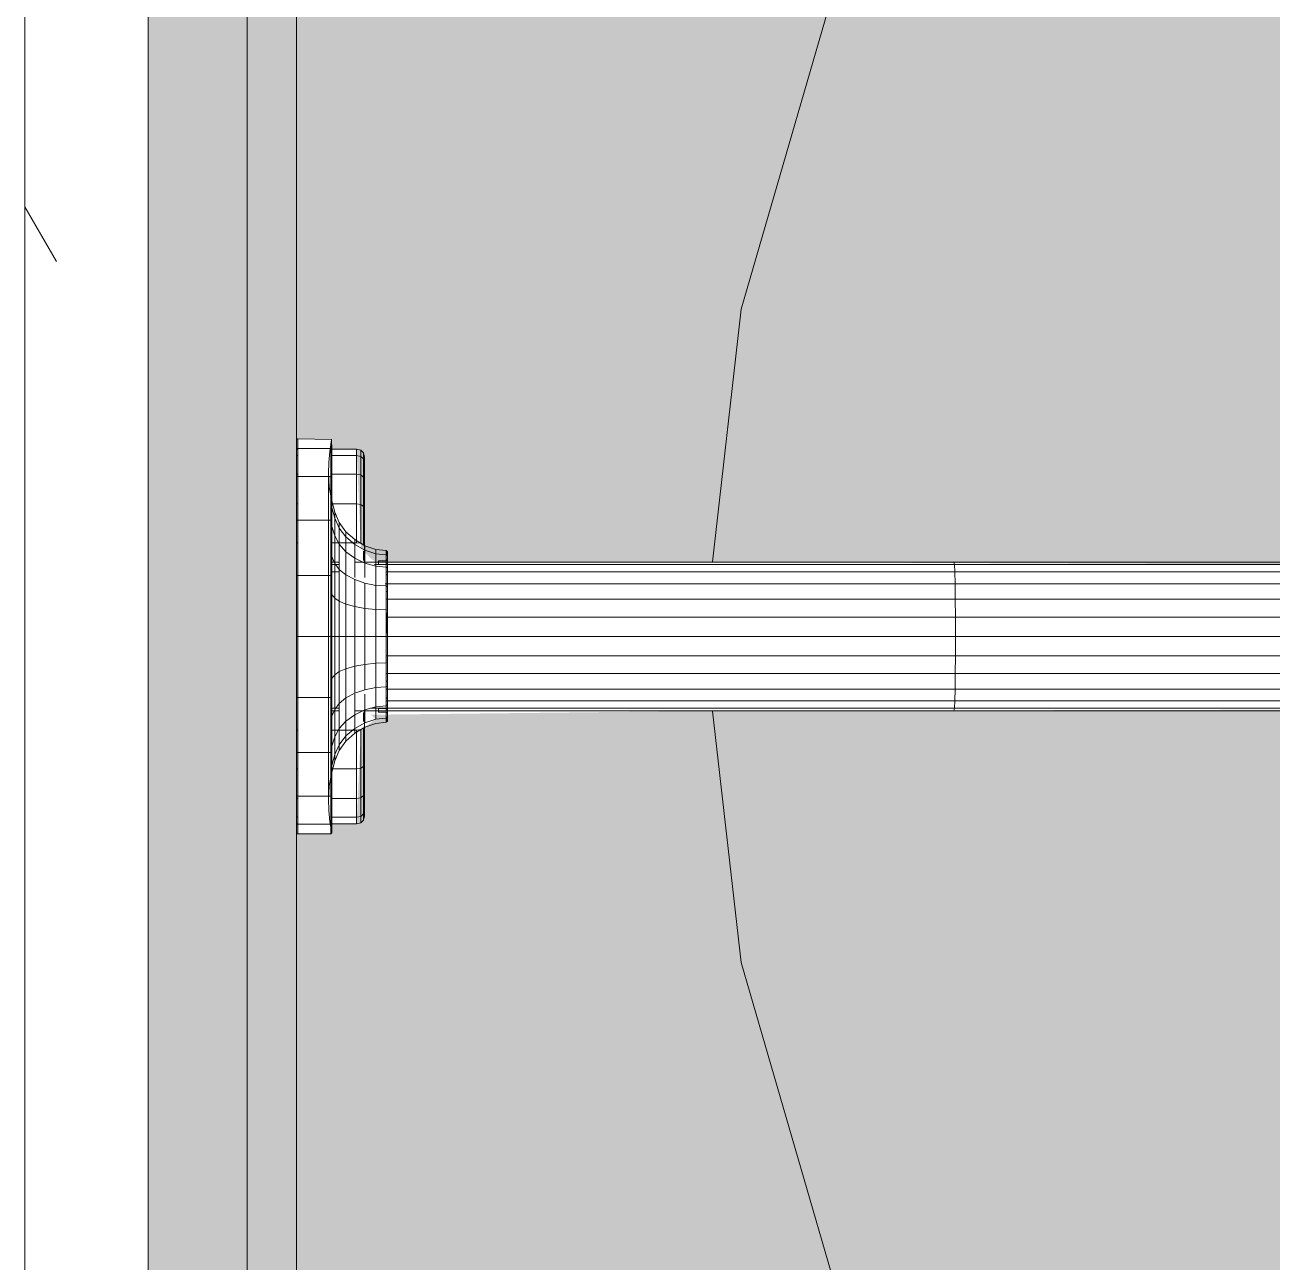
# Model space of a CAD drawing. Header units: inches. Extents: x -4124 to -1807, y 11006 to 12379.
# Drawn here: x -3004.32 to -2998.01, y 11921.4 to 11927.66 of the extents above; entities that cross this region are included whole.
import ezdxf

# ---------------------------------------------------------------- set-up
doc = ezdxf.new("R2010")
doc.units = ezdxf.units.IN
doc.header["$MEASUREMENT"] = 0
for name, color, linetype, lineweight in [('A-WALL', 113, 'Continuous', 18), ('A-WALL-PATT-5', 111, 'Continuous', 9), ('G-IMPT', 8, 'Continuous', 9), ('I-WALL-3', 2, 'Continuous', 9), ('P-SANR-FIXT', 6, 'Continuous', 9)]:
    doc.layers.add(name, color=color, linetype=linetype, lineweight=lineweight)

# ---------------------------------------------------------------- blocks, each defined once
blk = doc.blocks.new('Plbg-Sink Wall Mounted-UH - T11839_dwg-791503-ENLARGED FLOOR PLAN - BASEMENT - EAST')
at = {"layer": 'G-IMPT'}
for p, q in [((-4.5393, 0.9485), (-4.5489, 0.9485)), ((-4.5406, 1.0006), (-4.5477, 1.0006)), ((-4.5477, 0.9925), (-4.5477, 1.0006)), ((-4.5477, 0.9439), (-4.5477, 0.9516)), ((-4.5477, 0.9516), (-4.5406, 0.9516)), ((-4.5477, 0.9439), (-4.5477, 0.9516)), ((-4.5477, 0.9516), (-4.5406, 0.9516)), ((-4.5406, 1.0006), (-4.3707, 0.9981)), ((-4.5406, 0.9516), (-4.5406, 1.0006)), ((-4.5406, 0.9516), (-4.374, 0.9516)), ((-4.5406, 0.9516), (-4.5406, 0.8095)), ((-4.3707, 0.9981), (-4.379, 0.9372)), ((-4.374, 0.9516), (-4.3707, 0.9981)), ((-4.374, 0.9516), (-4.369, 0.9454)), ((-4.374, 0.9516), (-4.374, 0.8095)), ((-4.374, 0.9516), (-4.374, 0.8095)), ((-4.374, 0.9516), (-4.369, 0.9454)), ((-4.369, 0.8042), (-4.374, 0.9516)), ((-4.374, 0.9516), (-4.369, 0.9454)), ((-4.2438, 0.9485), (-4.374, 0.9485)), ((-4.3707, 0.9981), (-4.369, 0.9454)), ((-4.3707, 0.9981), (-4.369, 0.9454)), ((-4.2438, 0.9485), (-4.2216, 0.944)), ((-4.2438, 0.9485), (-4.2438, 0.9162)), ((-4.5393, 0.9162), (-4.5489, 0.9162)), ((-4.5393, 0.9162), (-4.5489, 0.9162)), ((-4.5477, 0.8945), (-4.5477, 0.8896)), ((-4.5477, 0.8896), (-4.5477, 0.8945)), ((-4.379, 0.9372), (-4.3847, 0.8809)), ((-4.2438, 0.9162), (-4.374, 0.9162)), ((-4.369, 0.9454), (-4.369, 0.8042)), ((-4.369, 0.8042), (-4.369, 0.9454)), ((-4.2438, 0.9162), (-4.2216, 0.9119)), ((-4.2438, 0.9162), (-4.2438, 0.8215)), ((-4.2438, 0.9162), (-4.2216, 0.9119)), ((-4.2216, 0.944), (-4.2082, 0.9306)), ((-4.2216, 0.9119), (-4.2216, 0.944)), ((-4.2216, 0.944), (-4.2216, 0.9119)), ((-4.2216, 0.9119), (-4.2216, 0.8176)), ((-4.2216, 0.9119), (-4.2082, 0.8989)), ((-4.2216, 0.8176), (-4.2216, 0.9119)), ((-4.2216, 0.9119), (-4.2082, 0.8989)), ((-4.2082, 0.9306), (-4.2038, 0.9082)), ((-4.2082, 0.9306), (-4.2082, 0.8989)), ((-4.2082, 0.9306), (-4.2082, 0.8989)), ((-4.2082, 0.8989), (-4.2038, 0.8772)), ((-4.2082, 0.8989), (-4.2082, 0.8059)), ((-4.2082, 0.8059), (-4.2082, 0.8989)), ((-4.2082, 0.8989), (-4.2038, 0.8772)), ((-4.2038, 0.8772), (-4.2038, 0.9082)), ((-4.2038, 0.9082), (-4.2038, 0.8772)), ((-4.2038, 0.9082), (-4.2038, 0.888)), ((-4.2038, 0.8578), (-4.2038, 0.888)), ((-4.2038, 0.888), (-4.2038, 0.8578)), ((-4.5393, 0.8215), (-4.5489, 0.8215)), ((-4.5393, 0.8215), (-4.5489, 0.8215)), ((-4.3847, 0.8809), (-4.3862, 0.8244)), ((-4.3862, 0.784), (-4.3862, 0.8244)), ((-4.3862, 0.8244), (-4.3822, 0.7583)), ((-4.3862, 0.8244), (-4.3862, 0.784)), ((-4.2438, 0.8215), (-4.374, 0.8215)), ((-4.2438, 0.8215), (-4.2216, 0.8176)), ((-4.2438, 0.8215), (-4.2438, 0.6707)), ((-4.2438, 0.8215), (-4.2216, 0.8176)), ((-4.2038, 0.8772), (-4.2038, 0.7865)), ((-4.2038, 0.7865), (-4.2038, 0.8772)), ((-4.2038, 0.8772), (-4.2038, 0.8578)), ((-4.2038, 0.8772), (-4.2038, 0.8578)), ((-4.2038, 0.3769), (-4.2038, 0.8578)), ((-4.2038, 0.8578), (-4.2038, 0.769)), ((-4.2038, 0.8578), (-4.2038, 0.3769)), ((-4.2038, 0.8578), (-4.2038, 0.769)), ((-4.5477, 0.8029), (-4.5477, 0.8095)), ((-4.5477, 0.8095), (-4.5406, 0.8095)), ((-4.5477, 0.8029), (-4.5477, 0.8095)), ((-4.5477, 0.8095), (-4.5406, 0.8095)), ((-4.5406, 0.8095), (-4.374, 0.8095)), ((-4.5406, 0.8095), (-4.5406, 0.5881)), ((-4.3862, 0.784), (-4.3862, 0.6669)), ((-4.3862, 0.6669), (-4.3862, 0.784)), ((-4.3822, 0.7583), (-4.3704, 0.6937)), ((-4.374, 0.8095), (-4.374, 0.5881)), ((-4.374, 0.8095), (-4.369, 0.8042)), ((-4.374, 0.8095), (-4.369, 0.8042)), ((-4.369, 0.5843), (-4.369, 0.8042)), ((-4.369, 0.8042), (-4.369, 0.5843)), ((-4.2216, 0.8176), (-4.2216, 0.6675)), ((-4.2216, 0.8176), (-4.2082, 0.8059)), ((-4.2216, 0.6675), (-4.2216, 0.8176)), ((-4.2216, 0.8176), (-4.2082, 0.8059)), ((-4.2082, 0.8059), (-4.2038, 0.7865)), ((-4.2082, 0.8059), (-4.2082, 0.658)), ((-4.2082, 0.658), (-4.2082, 0.8059)), ((-4.2082, 0.8059), (-4.2038, 0.7865)), ((-4.2038, 0.7865), (-4.2038, 0.6422)), ((-4.2038, 0.6422), (-4.2038, 0.7865)), ((-4.2038, 0.7865), (-4.2038, 0.769)), ((-4.2038, 0.7865), (-4.2038, 0.769)), ((-4.2038, 0.6279), (-4.2038, 0.769)), ((-4.2038, 0.769), (-4.2038, 0.3769)), ((-4.2038, 0.6279), (-4.2038, 0.769)), ((-4.2038, 0.3769), (-4.2038, 0.769)), ((-4.5393, 0.6707), (-4.5489, 0.6707)), ((-4.5393, 0.6707), (-4.5489, 0.6707)), ((-4.3862, 0.6669), (-4.3862, 0.4846)), ((-4.3862, 0.4846), (-4.3862, 0.6669)), ((-4.2438, 0.6707), (-4.374, 0.6707)), ((-4.3704, 0.6937), (-4.3533, 0.6293)), ((-4.3704, 0.6597), (-4.3704, 0.6937)), ((-4.3704, 0.6937), (-4.3704, 0.6597)), ((-4.3704, 0.6597), (-4.3533, 0.5985)), ((-4.3704, 0.6597), (-4.3704, 0.5612)), ((-4.3704, 0.5612), (-4.3704, 0.6597)), ((-4.3704, 0.6597), (-4.3533, 0.5985)), ((-4.2438, 0.6707), (-4.2216, 0.6675)), ((-4.2438, 0.6707), (-4.2438, 0.4743)), ((-4.2216, 0.6675), (-4.2216, 0.472)), ((-4.2216, 0.6675), (-4.2082, 0.658)), ((-4.2216, 0.6675), (-4.2082, 0.658)), ((-4.2082, 0.658), (-4.2038, 0.6422)), ((-4.2082, 0.658), (-4.2082, 0.4653)), ((-4.2082, 0.4653), (-4.2082, 0.658)), ((-4.2082, 0.658), (-4.2038, 0.6422)), ((-4.2038, 0.6422), (-4.2038, 0.4541)), ((-4.2038, 0.4541), (-4.2038, 0.6422)), ((-4.2038, 0.6422), (-4.2038, 0.6279)), ((-4.2038, 0.6422), (-4.2038, 0.6279)), ((-4.5477, 0.5834), (-4.5477, 0.5881)), ((-4.5477, 0.5881), (-4.5406, 0.5881)), ((-4.5477, 0.5834), (-4.5477, 0.5881)), ((-4.5477, 0.5881), (-4.5406, 0.5881)), ((-4.5406, 0.5881), (-4.374, 0.5881)), ((-4.5406, 0.5881), (-4.5406, 0.3092)), ((-4.374, 0.5881), (-4.369, 0.5843)), ((-4.374, 0.5881), (-4.369, 0.5843)), ((-4.374, 0.5881), (-4.374, 0.3092)), ((-4.369, 0.5843), (-4.369, 0.3072)), ((-4.369, 0.3769), (-4.369, 0.5843)), ((-4.3533, 0.6293), (-4.3323, 0.5773)), ((-4.3533, 0.5985), (-4.3533, 0.6293)), ((-4.3533, 0.6293), (-4.3533, 0.5985)), ((-4.3533, 0.5985), (-4.3323, 0.5491)), ((-4.3533, 0.5985), (-4.3533, 0.5091)), ((-4.3533, 0.5091), (-4.3533, 0.5985)), ((-4.3533, 0.5985), (-4.3323, 0.5491)), ((-4.3323, 0.5773), (-4.2975, 0.5302)), ((-4.3323, 0.5491), (-4.3323, 0.5773)), ((-4.3323, 0.5773), (-4.3323, 0.5491)), ((-4.2038, 0.444), (-4.2038, 0.6279)), ((-4.2038, 0.3769), (-4.2038, 0.6279)), ((-4.2038, 0.444), (-4.2038, 0.6279)), ((-4.2038, 0.3769), (-4.2038, 0.6279)), ((-4.3704, 0.5612), (-4.3533, 0.5091)), ((-4.3704, 0.5612), (-4.3704, 0.4077)), ((-4.3704, 0.4077), (-4.3704, 0.5612)), ((-4.3704, 0.5612), (-4.3533, 0.5091)), ((-4.3533, 0.5091), (-4.3323, 0.4671)), ((-4.3533, 0.5091), (-4.3533, 0.3699)), ((-4.3533, 0.3769), (-4.3533, 0.5091)), ((-4.3533, 0.5091), (-4.3323, 0.4671)), ((-4.3323, 0.5491), (-4.2975, 0.5043)), ((-4.3323, 0.5491), (-4.3323, 0.4671)), ((-4.3323, 0.4671), (-4.3323, 0.5491)), ((-4.3323, 0.5491), (-4.2975, 0.5043)), ((-4.2975, 0.5302), (-4.2527, 0.4902)), ((-4.2975, 0.5043), (-4.2975, 0.5302)), ((-4.2975, 0.5302), (-4.2975, 0.5043)), ((-4.5393, 0.4743), (-4.5489, 0.4743)), ((-4.5393, 0.4743), (-4.5489, 0.4743)), ((-4.3862, 0.4846), (-4.3862, 0.2547)), ((-4.3862, 0.3092), (-4.3862, 0.4846)), ((-4.2438, 0.4743), (-4.374, 0.4743)), ((-4.3323, 0.4671), (-4.2975, 0.429)), ((-4.3323, 0.4671), (-4.3323, 0.3394)), ((-4.2975, 0.5043), (-4.2527, 0.4662)), ((-4.2975, 0.5043), (-4.2975, 0.429)), ((-4.2975, 0.429), (-4.2975, 0.5043)), ((-4.2975, 0.5043), (-4.2527, 0.4662)), ((-4.2527, 0.4902), (-4.2012, 0.4594)), ((-4.2527, 0.4662), (-4.2527, 0.4902)), ((-4.2527, 0.4902), (-4.2527, 0.4662)), ((-4.2527, 0.4662), (-4.2012, 0.4369)), ((-4.2527, 0.4662), (-4.2527, 0.3966)), ((-4.2527, 0.4662), (-4.2012, 0.4369)), ((-4.2438, 0.4743), (-4.2216, 0.472)), ((-4.2216, 0.472), (-4.2082, 0.4653)), ((-4.2216, 0.472), (-4.2082, 0.4653)), ((-4.2082, 0.4653), (-4.2038, 0.4541)), ((-4.2082, 0.4653), (-4.2038, 0.4541)), ((-4.2038, 0.4541), (-4.2038, 0.3769)), ((-4.2038, 0.3769), (-4.2038, 0.4541)), ((-4.2038, 0.3769), (-4.2038, 0.444)), ((-4.2038, 0.3769), (-4.2038, 0.444)), ((-4.2038, 0.3769), (-4.2038, 0.444)), ((-4.2038, 0.3769), (-4.2038, 0.444)), ((-4.2012, 0.4594), (-4.1469, 0.4402)), ((-4.2012, 0.4369), (-4.2012, 0.4594)), ((-4.2012, 0.4594), (-4.2012, 0.4369)), ((-4.3704, 0.4077), (-4.3533, 0.3699)), ((-4.3704, 0.4077), (-4.3704, 0.2144)), ((-4.3704, 0.3769), (-4.3704, 0.4077)), ((-4.3704, 0.4077), (-4.3565, 0.3769)), ((-4.2975, 0.429), (-4.2527, 0.3966)), ((-4.2975, 0.429), (-4.2975, 0.3117)), ((-4.2527, 0.3966), (-4.2012, 0.3717)), ((-4.2527, 0.3966), (-4.2527, 0.2983)), ((-4.2082, 0.4315), (-4.2082, 0.3845)), ((-4.2082, 0.3845), (-4.2082, 0.4315)), ((-4.2012, 0.4369), (-4.1469, 0.4186)), ((-4.2012, 0.4369), (-4.2012, 0.3717)), ((-4.2012, 0.4369), (-4.1469, 0.4186)), ((-4.1469, 0.4402), (-4.0933, 0.4346)), ((-4.1469, 0.4186), (-4.1469, 0.4402)), ((-4.1469, 0.4402), (-4.1469, 0.4186)), ((-4.1469, 0.4186), (-4.0933, 0.4133)), ((-4.1469, 0.4186), (-4.1469, 0.3561)), ((-4.1469, 0.3769), (-4.1469, 0.4186)), ((-4.1469, 0.4186), (-4.0933, 0.4133)), ((-4.1328, 0.3643), (-4.1328, 0.3831)), ((-4.0942, 0.3831), (-4.1328, 0.3831)), ((-4.0876, 0.3892), (-4.0942, 0.3831)), ((-4.0942, 0.3643), (-4.0942, 0.3831)), ((-4.0933, 0.4346), (-4.0876, 0.4285)), ((-4.0933, 0.4133), (-4.0933, 0.4346)), ((-4.0933, 0.4346), (-4.0933, 0.4133)), ((-4.0933, 0.4346), (-4.0876, 0.4075)), ((-4.0933, 0.4133), (-4.0933, 0.3516)), ((-4.0933, 0.4133), (-4.0876, 0.4075)), ((-4.0933, 0.4133), (-4.0876, 0.4075)), ((-4.0933, 0.3769), (-4.0933, 0.4133)), ((-4.0876, 0.4075), (-4.0876, 0.4285)), ((-4.0876, 0.4285), (-4.0876, 0.4075)), ((-4.0876, 0.3892), (-4.0876, 0.4285)), ((-4.0876, 0.3769), (-4.0876, 0.4075)), ((-4.0876, 0.4075), (-4.0876, 0.3466)), ((-4.0876, 0.4075), (-4.0876, 0.3701)), ((-4.0876, 0.4075), (-4.0876, 0.3769)), ((-4.0876, 0.3701), (-4.0876, 0.3892)), ((-4.0876, 0.3892), (-4.0876, 0.3701)), ((-4.548, 0.3639), (-4.548, 0.3769)), ((-4.548, 0.2983), (-4.548, 0.3264)), ((-4.3323, 0.3769), (-4.374, 0.3769)), ((-4.3323, 0.3639), (-4.374, 0.3639)), ((-4.3298, 0.3264), (-4.374, 0.3264)), ((-4.3533, 0.3699), (-4.3323, 0.3394)), ((-4.3533, 0.3699), (-4.3533, 0.1945)), ((-4.3323, 0.3394), (-4.2975, 0.3117)), ((-4.3323, 0.3394), (-4.3323, 0.1784)), ((-1.2172, 0.3769), (-4.2507, 0.3769)), ((-4.2012, 0.3717), (-4.1469, 0.3561)), ((-4.2012, 0.3717), (-4.2012, 0.2983)), ((-1.2153, 0.3639), (-4.1522, 0.3639)), ((-4.1469, 0.3561), (-4.0933, 0.3516)), ((-4.1469, 0.3561), (-4.1469, 0.2587)), ((-4.0942, 0.3643), (-4.1328, 0.3643)), ((-4.0876, 0.3701), (-4.0942, 0.3643)), ((-4.0933, 0.3516), (-4.0876, 0.3466)), ((-4.0933, 0.3516), (-4.0933, 0.2555)), ((-1.2135, 0.3264), (-4.0933, 0.3264)), ((-4.0876, 0.3701), (-4.0876, 0.3149)), ((-4.0876, 0.3466), (-4.0876, 0.2518)), ((-4.0876, 0.3466), (-4.0876, 0.3149)), ((1.2954, 0.3769), (-1.2172, 0.3769)), ((-1.2153, 0.3639), (-1.2172, 0.3769)), ((-1.2135, 0.3264), (-1.2153, 0.3639)), ((-1.2153, 0.3639), (1.2987, 0.3639)), ((-1.212, 0.2664), (-1.2135, 0.3264)), ((1.3017, 0.3264), (-1.2135, 0.3264)), ((-4.5477, 0.3092), (-4.5477, 0.2983)), ((-4.5477, 0.3067), (-4.5477, 0.3092)), ((-4.5477, 0.3092), (-4.5406, 0.3092)), ((-4.5477, 0.2906), (-4.5477, 0.3067)), ((-4.5477, 0.3067), (-4.5477, 0.2983)), ((-4.5477, 0.2983), (-4.5477, 0.2906)), ((-4.5406, 0.3092), (-4.374, 0.3092)), ((-4.5406, 0.3092), (-4.5406, 0)), ((-4.3862, 0.2547), (-4.3862, 0)), ((-4.369, 0.3072), (-4.3741, 0.2983)), ((-4.374, 0.3092), (-4.369, 0.3072)), ((-4.374, 0.3092), (-4.374, 0)), ((-4.369, 0.3072), (-4.369, 0)), ((-4.2975, 0.3117), (-4.2527, 0.2881)), ((-4.2975, 0.3117), (-4.2975, 0.1638)), ((-4.2527, 0.2881), (-4.2012, 0.27)), ((-4.2527, 0.2881), (-4.2527, 0.1515)), ((-4.2012, 0.27), (-4.1469, 0.2587)), ((-4.2012, 0.27), (-4.2012, 0.142)), ((-4.1469, 0.2587), (-4.0933, 0.2555)), ((-4.1469, 0.2587), (-4.1469, 0.136)), ((-1.212, 0.2664), (-4.0992, 0.2664)), ((-4.0876, 0.3149), (-4.0942, 0.3099)), ((-4.0933, 0.2555), (-4.0876, 0.2518)), ((-4.0933, 0.2555), (-4.0933, 0.1343)), ((-4.0876, 0.3149), (-4.0876, 0.2288)), ((-1.2109, 0.1885), (-1.212, 0.2664)), ((-1.212, 0.2664), (1.3044, 0.2664)), ((-4.3704, 0.2144), (-4.3533, 0.1945)), ((-4.3704, 0.2144), (-4.3704, 0)), ((-4.3533, 0.1945), (-4.3323, 0.1784)), ((-4.3533, 0.1945), (-4.3533, 0)), ((-4.0876, 0.2288), (-4.0942, 0.2252)), ((-4.0876, 0.2518), (-4.0876, 0.1324)), ((-4.0876, 0.2518), (-4.0876, 0.2288)), ((-4.0876, 0.2288), (-4.0876, 0.1203)), ((-4.3323, 0.1784), (-4.2975, 0.1638)), ((-4.3323, 0.1784), (-4.3323, 0)), ((-4.2975, 0.1638), (-4.2527, 0.1515)), ((-4.2975, 0.1638), (-4.2975, 0)), ((-4.2527, 0.1515), (-4.2012, 0.142)), ((-4.2527, 0.1515), (-4.2527, 0)), ((-4.2012, 0.142), (-4.1469, 0.136)), ((-4.2012, 0.142), (-4.2012, 0)), ((-4.1469, 0.136), (-4.0933, 0.1343)), ((-4.1469, 0.136), (-4.1469, 0)), ((-1.2109, 0.1885), (-4.0933, 0.1885)), ((-4.0933, 0.1343), (-4.0876, 0.1324)), ((-4.0933, 0.1343), (-4.0933, 0)), ((-4.0876, 0.1324), (-4.0933, 0)), ((-4.0876, 0.1324), (-4.0876, 0)), ((-4.0876, 0.1324), (-4.0876, 0.1203)), ((-1.2101, 0.0975), (-1.2109, 0.1885)), ((1.3064, 0.1885), (-1.2109, 0.1885)), ((-4.0876, 0.1203), (-4.0942, 0.1184)), ((-1.2101, 0.0975), (-4.0933, 0.0975)), ((-4.0876, 0.1203), (-4.0876, 0)), ((-1.2099, 0), (-1.2101, 0.0975)), ((-1.2101, 0.0975), (1.3077, 0.0975)), ((-4.548, 0), (-4.548, 0.0026)), ((-4.5477, 0.0026), (-4.5477, 0)), ((-4.5477, 0.0026), (-4.5477, 0)), ((-4.5477, 0.0026), (-4.5477, 0)), ((-4.5406, 0), (-4.374, 0)), ((-4.3862, 0), (-4.3862, -0.2547)), ((-4.374, 0), (-4.369, 0)), ((-4.374, 0), (-4.374, -0.3092)), ((-4.3704, 0), (-4.3533, 0)), ((-4.3704, 0), (-4.3704, -0.2144)), ((-4.369, 0), (-4.369, -0.3072)), ((-4.3533, 0), (-4.3323, 0)), ((-4.3533, 0), (-4.3533, -0.1945)), ((-4.3323, 0), (-4.2975, 0)), ((-4.3323, 0), (-4.3323, -0.1784)), ((-4.2975, 0), (-4.2527, 0)), ((-4.2975, 0), (-4.2975, -0.1638)), ((-4.2527, 0), (-4.2012, 0)), ((-4.2527, 0), (-4.2527, -0.1515)), ((-4.2012, 0), (-4.1469, 0)), ((-4.2012, 0), (-4.2012, -0.142)), ((-4.1469, 0), (-4.0933, 0)), ((-4.1469, 0), (-4.1469, -0.136)), ((-4.0876, 0), (-4.0942, 0)), ((-4.0933, 0), (-4.0933, -0.1343)), ((-4.0933, 0), (-4.0876, 0)), ((-1.2099, 0), (-4.0933, 0)), ((-4.0876, 0), (-4.0876, -0.1324)), ((-4.0876, 0), (-4.0876, -0.1203)), ((-1.2101, -0.0975), (-1.2099, 0)), ((1.3081, 0), (-1.2099, 0)), ((-4.5477, 0), (-4.5406, 0)), ((-4.5406, 0), (-4.5406, -0.3092)), ((-4.0876, -0.1203), (-4.0942, -0.1184)), ((-1.2101, -0.0975), (-4.0933, -0.0975)), ((-4.0876, -0.1203), (-4.0876, -0.2288)), ((-4.0876, -0.1324), (-4.0876, -0.1203)), ((-1.2109, -0.1885), (-1.2101, -0.0975)), ((-1.2101, -0.0975), (1.3077, -0.0975)), ((-4.3533, -0.1945), (-4.3323, -0.1784)), ((-4.3323, -0.1784), (-4.2975, -0.1638)), ((-4.3323, -0.1784), (-4.3323, -0.3394)), ((-4.2975, -0.1638), (-4.2527, -0.1515)), ((-4.2975, -0.1638), (-4.2975, -0.3117)), ((-4.2527, -0.1515), (-4.2012, -0.142)), ((-4.2527, -0.1515), (-4.2527, -0.2881)), ((-4.2012, -0.142), (-4.1469, -0.136)), ((-4.2012, -0.142), (-4.2012, -0.27)), ((-4.1469, -0.136), (-4.0933, -0.1343)), ((-4.1469, -0.136), (-4.1469, -0.2587)), ((-4.0933, -0.1343), (-4.0876, -0.1324)), ((-4.0933, -0.1343), (-4.0933, -0.2555)), ((-1.2109, -0.1885), (-4.0933, -0.1885)), ((-4.0876, -0.1324), (-4.0876, -0.2518)), ((-1.212, -0.2664), (-1.2109, -0.1885)), ((1.3064, -0.1885), (-1.2109, -0.1885)), ((-4.3704, -0.2144), (-4.3533, -0.1945)), ((-4.3704, -0.2144), (-4.3704, -0.4077)), ((-4.3533, -0.1945), (-4.3533, -0.3699)), ((-4.0876, -0.2288), (-4.0942, -0.2252)), ((-4.0933, -0.2555), (-4.0876, -0.2518)), ((-4.0876, -0.2288), (-4.0876, -0.3149)), ((-4.0876, -0.2518), (-4.0876, -0.2288)), ((-4.0876, -0.2518), (-4.0876, -0.3466)), ((-4.548, -0.2931), (-4.548, -0.2664)), ((-4.5477, -0.2906), (-4.5477, -0.3067)), ((-4.5477, -0.2906), (-4.5477, -0.2931)), ((-4.5477, -0.2931), (-4.5477, -0.3092)), ((-4.5477, -0.2931), (-4.5477, -0.3067)), ((-4.5477, -0.3067), (-4.5477, -0.3092)), ((-4.5477, -0.3092), (-4.5406, -0.3092)), ((-4.5406, -0.3092), (-4.374, -0.3092)), ((-4.5406, -0.3092), (-4.5406, -0.5881)), ((-4.3862, -0.2547), (-4.3862, -0.4846)), ((-4.374, -0.3092), (-4.369, -0.3072)), ((-4.374, -0.3092), (-4.374, -0.5881)), ((-4.369, -0.3072), (-4.369, -0.5843)), ((-4.3323, -0.3394), (-4.2975, -0.3117)), ((-4.2975, -0.3117), (-4.2527, -0.2881)), ((-4.2975, -0.3117), (-4.2975, -0.429)), ((-4.2527, -0.2881), (-4.2012, -0.27)), ((-4.2527, -0.2931), (-4.2527, -0.3966)), ((-4.2012, -0.27), (-4.1469, -0.2587)), ((-4.2012, -0.2931), (-4.2012, -0.3717)), ((-4.1469, -0.2587), (-4.0933, -0.2555)), ((-4.1469, -0.2587), (-4.1469, -0.3561)), ((-4.0876, -0.3149), (-4.0942, -0.3099)), ((-4.0933, -0.2555), (-4.0933, -0.3516)), ((-1.212, -0.2664), (-4.0933, -0.2664)), ((-4.0876, -0.3149), (-4.0876, -0.3701)), ((-4.0876, -0.3466), (-4.0876, -0.3149)), ((-1.2135, -0.3264), (-1.212, -0.2664)), ((-1.212, -0.2664), (1.3044, -0.2664)), ((-4.548, -0.3769), (-4.548, -0.3639)), ((-4.3862, -0.4846), (-4.3862, -0.3423)), ((-4.3323, -0.3639), (-4.374, -0.3639)), ((-4.3323, -0.3769), (-4.374, -0.3769)), ((-4.369, -0.5843), (-4.3728, -0.3769)), ((-4.3704, -0.4077), (-4.3533, -0.3699)), ((-4.3704, -0.4077), (-4.3565, -0.3769)), ((-4.3704, -0.4077), (-4.3704, -0.3769)), ((-4.369, -0.5843), (-4.369, -0.3769)), ((-4.3533, -0.3699), (-4.3323, -0.3394)), ((-4.3533, -0.3699), (-4.3533, -0.5091)), ((-4.3533, -0.5091), (-4.3533, -0.3769)), ((-4.3323, -0.3394), (-4.3323, -0.4671)), ((-4.2527, -0.3966), (-4.2012, -0.3717)), ((-1.2172, -0.3769), (-4.2507, -0.3769)), ((-4.2038, -0.3769), (-4.2038, -0.4541)), ((-4.2038, -0.4541), (-4.2038, -0.3769)), ((-4.2038, -0.3769), (-4.2038, -0.8578)), ((-4.2038, -0.8578), (-4.2038, -0.3769)), ((-4.2038, -0.3769), (-4.2038, -0.444)), ((-4.2038, -0.3769), (-4.2038, -0.444)), ((-4.2038, -0.3769), (-4.2038, -0.6279)), ((-4.2038, -0.3769), (-4.2038, -0.769)), ((-4.2038, -0.3769), (-4.2038, -0.444)), ((-4.2038, -0.3769), (-4.2038, -0.444)), ((-4.2038, -0.3769), (-4.2038, -0.6279)), ((-4.2038, -0.3769), (-4.2038, -0.769)), ((-4.2012, -0.3717), (-4.1469, -0.3561)), ((-4.2012, -0.3717), (-4.2012, -0.4369)), ((-1.2153, -0.3639), (-4.174, -0.3639)), ((-4.1469, -0.3561), (-4.0933, -0.3516)), ((-4.1469, -0.3561), (-4.1469, -0.4186)), ((-4.1469, -0.4186), (-4.1469, -0.3769)), ((-4.1328, -0.3643), (-4.1328, -0.3831)), ((-4.0942, -0.3643), (-4.1328, -0.3643)), ((-4.0876, -0.3701), (-4.0942, -0.3643)), ((-4.0942, -0.3643), (-4.0942, -0.3831)), ((-1.2135, -0.3264), (-4.0933, -0.3264)), ((-4.0933, -0.3516), (-4.0876, -0.3466)), ((-4.0933, -0.3516), (-4.0933, -0.4133)), ((-4.0933, -0.4133), (-4.0933, -0.3769)), ((-4.0933, -0.4133), (-4.0933, -0.3769)), ((-4.0876, -0.3466), (-4.0876, -0.4075)), ((-4.0876, -0.3701), (-4.0876, -0.3892)), ((-4.0876, -0.3892), (-4.0876, -0.3701)), ((-4.0876, -0.4075), (-4.0876, -0.3701)), ((-4.0876, -0.4075), (-4.0876, -0.3769)), ((-4.0876, -0.4075), (-4.0876, -0.3769)), ((-1.2172, -0.3769), (-1.2153, -0.3639)), ((1.2954, -0.3769), (-1.2172, -0.3769)), ((-1.2153, -0.3639), (-1.2135, -0.3264)), ((-1.2153, -0.3639), (1.2987, -0.3639)), ((1.3017, -0.3264), (-1.2135, -0.3264)), ((-4.3704, -0.4077), (-4.3704, -0.5612)), ((-4.3704, -0.5612), (-4.3704, -0.4077)), ((-4.3323, -0.4671), (-4.2975, -0.429)), ((-4.2975, -0.429), (-4.2527, -0.3966)), ((-4.2975, -0.429), (-4.2975, -0.5043)), ((-4.2975, -0.5043), (-4.2975, -0.429)), ((-4.2527, -0.3966), (-4.2527, -0.4662)), ((-4.2527, -0.4662), (-4.2012, -0.4369)), ((-4.2082, -0.3845), (-4.2082, -0.4315)), ((-4.2082, -0.4315), (-4.2082, -0.3845)), ((-4.2012, -0.4369), (-4.1469, -0.4186)), ((-4.2012, -0.4594), (-4.1469, -0.4402)), ((-4.1469, -0.4186), (-4.0933, -0.4133)), ((-4.1469, -0.4186), (-4.0933, -0.4133)), ((-4.1469, -0.4402), (-4.0933, -0.4346)), ((-4.0942, -0.3831), (-4.1328, -0.3831)), ((-4.0876, -0.3892), (-4.0942, -0.3831)), ((-4.0933, -0.4133), (-4.0876, -0.4075)), ((-4.0933, -0.4133), (-4.0876, -0.4075)), ((-4.0933, -0.4133), (-4.0876, -0.4075)), ((-4.0876, -0.4075), (-4.0933, -0.4346)), ((-4.0933, -0.4346), (-4.0933, -0.4133)), ((-4.0933, -0.4346), (-4.0933, -0.4133)), ((-4.0933, -0.4133), (-4.0933, -0.4346)), ((-4.0933, -0.4346), (-4.0876, -0.4285)), ((-4.0933, -0.4346), (-4.0876, -0.4285)), ((-4.0876, -0.4285), (-4.0876, -0.3892)), ((-4.0876, -0.4075), (-4.0876, -0.4285)), ((-4.0876, -0.4285), (-4.0876, -0.4075)), ((-4.5393, -0.4743), (-4.5489, -0.4743)), ((-4.5393, -0.4743), (-4.5489, -0.4743)), ((-4.3862, -0.4846), (-4.3862, -0.6669)), ((-4.3862, -0.6669), (-4.3862, -0.4846)), ((-4.2438, -0.4743), (-4.374, -0.4743)), ((-4.3533, -0.5091), (-4.3323, -0.4671)), ((-4.3533, -0.5091), (-4.3323, -0.4671)), ((-4.3323, -0.4671), (-4.3323, -0.5491)), ((-4.3323, -0.5491), (-4.3323, -0.4671)), ((-4.3323, -0.5491), (-4.2975, -0.5043)), ((-4.3323, -0.5491), (-4.2975, -0.5043)), ((-4.2975, -0.5043), (-4.2527, -0.4662)), ((-4.2975, -0.5043), (-4.2527, -0.4662)), ((-4.2975, -0.5302), (-4.2527, -0.4902)), ((-4.2975, -0.5043), (-4.2975, -0.5302)), ((-4.2975, -0.5302), (-4.2975, -0.5043)), ((-4.2527, -0.4902), (-4.2012, -0.4594)), ((-4.2527, -0.4662), (-4.2527, -0.4902)), ((-4.2527, -0.4902), (-4.2527, -0.4662)), ((-4.2438, -0.4743), (-4.2216, -0.472)), ((-4.2438, -0.4743), (-4.2438, -0.6707)), ((-4.2216, -0.472), (-4.2082, -0.4653)), ((-4.2216, -0.472), (-4.2082, -0.4653)), ((-4.2216, -0.472), (-4.2216, -0.6675)), ((-4.2082, -0.4653), (-4.2038, -0.4541)), ((-4.2082, -0.4653), (-4.2038, -0.4541)), ((-4.2082, -0.4653), (-4.2082, -0.658)), ((-4.2082, -0.658), (-4.2082, -0.4653)), ((-4.2038, -0.444), (-4.2038, -0.6279)), ((-4.2038, -0.444), (-4.2038, -0.6279)), ((-4.2038, -0.4541), (-4.2038, -0.6422)), ((-4.2038, -0.6422), (-4.2038, -0.4541)), ((-4.3704, -0.5612), (-4.3533, -0.5091)), ((-4.3704, -0.5612), (-4.3533, -0.5091)), ((-4.3704, -0.5612), (-4.3704, -0.6597)), ((-4.3704, -0.6597), (-4.3704, -0.5612)), ((-4.3533, -0.5091), (-4.3533, -0.5985)), ((-4.3533, -0.5985), (-4.3533, -0.5091)), ((-4.3533, -0.5985), (-4.3323, -0.5491)), ((-4.3533, -0.5985), (-4.3323, -0.5491)), ((-4.3323, -0.5773), (-4.2975, -0.5302)), ((-4.3323, -0.5491), (-4.3323, -0.5773)), ((-4.3323, -0.5773), (-4.3323, -0.5491)), ((-4.5477, -0.5834), (-4.5477, -0.5881)), ((-4.5477, -0.5834), (-4.5477, -0.5881)), ((-4.5477, -0.5881), (-4.5406, -0.5881)), ((-4.5477, -0.5881), (-4.5406, -0.5881)), ((-4.5406, -0.5881), (-4.374, -0.5881)), ((-4.5406, -0.5881), (-4.5406, -0.8095)), ((-4.374, -0.5881), (-4.369, -0.5843)), ((-4.374, -0.5881), (-4.369, -0.5843)), ((-4.369, -0.5843), (-4.374, -0.8095)), ((-4.374, -0.5881), (-4.374, -0.8095)), ((-4.3704, -0.6597), (-4.3533, -0.5985)), ((-4.3704, -0.6597), (-4.3533, -0.5985)), ((-4.3704, -0.6937), (-4.3533, -0.6293)), ((-4.369, -0.8042), (-4.369, -0.5843)), ((-4.369, -0.5843), (-4.369, -0.8042)), ((-4.3533, -0.6293), (-4.3323, -0.5773)), ((-4.3533, -0.5985), (-4.3533, -0.6293)), ((-4.3533, -0.6293), (-4.3533, -0.5985)), ((-4.2038, -0.6422), (-4.2038, -0.6279)), ((-4.2038, -0.6422), (-4.2038, -0.6279)), ((-4.2038, -0.6279), (-4.2038, -0.769)), ((-4.2038, -0.6279), (-4.2038, -0.769)), ((-4.5393, -0.6707), (-4.5489, -0.6707)), ((-4.5393, -0.6707), (-4.5489, -0.6707)), ((-4.3862, -0.6669), (-4.3862, -0.784)), ((-4.3862, -0.784), (-4.3862, -0.6669)), ((-4.3822, -0.7583), (-4.3704, -0.6937)), ((-4.2438, -0.6707), (-4.374, -0.6707)), ((-4.3704, -0.6597), (-4.3704, -0.6937)), ((-4.3704, -0.6937), (-4.3704, -0.6597)), ((-4.2438, -0.6707), (-4.2216, -0.6675)), ((-4.2438, -0.6707), (-4.2438, -0.8215)), ((-4.2216, -0.6675), (-4.2082, -0.658)), ((-4.2216, -0.6675), (-4.2082, -0.658)), ((-4.2216, -0.6675), (-4.2216, -0.8176)), ((-4.2216, -0.8176), (-4.2216, -0.6675)), ((-4.2082, -0.658), (-4.2038, -0.6422)), ((-4.2082, -0.658), (-4.2038, -0.6422)), ((-4.2082, -0.658), (-4.2082, -0.8059)), ((-4.2082, -0.8059), (-4.2082, -0.658)), ((-4.2038, -0.6422), (-4.2038, -0.7865)), ((-4.2038, -0.7865), (-4.2038, -0.6422)), ((-4.5477, -0.8029), (-4.5477, -0.8095)), ((-4.5477, -0.8029), (-4.5477, -0.8095)), ((-4.5477, -0.8095), (-4.5406, -0.8095)), ((-4.5477, -0.8095), (-4.5406, -0.8095)), ((-4.5406, -0.8095), (-4.374, -0.8095)), ((-4.5406, -0.8095), (-4.5406, -0.9516)), ((-4.3862, -0.8244), (-4.3822, -0.7583)), ((-4.3862, -0.784), (-4.3862, -0.8244)), ((-4.3862, -0.8244), (-4.3862, -0.784)), ((-4.374, -0.8095), (-4.369, -0.8042)), ((-4.374, -0.8095), (-4.369, -0.8042)), ((-4.374, -0.8095), (-4.374, -0.9516)), ((-4.369, -0.9454), (-4.369, -0.8042)), ((-4.369, -0.8042), (-4.369, -0.9454)), ((-4.2438, -0.8215), (-4.2216, -0.8176)), ((-4.2438, -0.8215), (-4.2216, -0.8176)), ((-4.2216, -0.8176), (-4.2082, -0.8059)), ((-4.2216, -0.8176), (-4.2082, -0.8059)), ((-4.2216, -0.8176), (-4.2216, -0.9119)), ((-4.2216, -0.9119), (-4.2216, -0.8176)), ((-4.2082, -0.8059), (-4.2038, -0.7865)), ((-4.2082, -0.8059), (-4.2038, -0.7865)), ((-4.2082, -0.8059), (-4.2082, -0.8989)), ((-4.2082, -0.8989), (-4.2082, -0.8059)), ((-4.2038, -0.7865), (-4.2038, -0.769)), ((-4.2038, -0.7865), (-4.2038, -0.769)), ((-4.2038, -0.8578), (-4.2038, -0.769)), ((-4.2038, -0.8578), (-4.2038, -0.769)), ((-4.2038, -0.7865), (-4.2038, -0.8772)), ((-4.2038, -0.8772), (-4.2038, -0.7865)), ((-4.5393, -0.8215), (-4.5489, -0.8215)), ((-4.5393, -0.8215), (-4.5489, -0.8215)), ((-4.3847, -0.8809), (-4.3862, -0.8244)), ((-4.379, -0.9372), (-4.3847, -0.8809)), ((-4.2438, -0.8215), (-4.374, -0.8215)), ((-4.2438, -0.8215), (-4.2438, -0.9162)), ((-4.2082, -0.8989), (-4.2038, -0.8772)), ((-4.2082, -0.8989), (-4.2038, -0.8772)), ((-4.2038, -0.8772), (-4.2038, -0.8578)), ((-4.2038, -0.8772), (-4.2038, -0.8578)), ((-4.2038, -0.8578), (-4.2038, -0.888)), ((-4.2038, -0.888), (-4.2038, -0.8578)), ((-4.2038, -0.8772), (-4.2038, -0.9082)), ((-4.2038, -0.9082), (-4.2038, -0.8772)), ((-4.5393, -0.9162), (-4.5489, -0.9162)), ((-4.5393, -0.9162), (-4.5489, -0.9162)), ((-4.5477, -0.9439), (-4.5477, -0.9516)), ((-4.5477, -0.9439), (-4.5477, -0.9516)), ((-4.369, -0.9941), (-4.379, -0.9372)), ((-4.2438, -0.9162), (-4.374, -0.9162)), ((-4.374, -0.9516), (-4.369, -0.9454)), ((-4.374, -0.9516), (-4.369, -0.9454)), ((-4.369, -0.9454), (-4.374, -1.0006)), ((-4.369, -0.9454), (-4.369, -0.9941)), ((-4.369, -0.9941), (-4.369, -0.9454)), ((-4.2438, -0.9162), (-4.2216, -0.9119)), ((-4.2438, -0.9162), (-4.2216, -0.9119)), ((-4.2438, -0.9162), (-4.2438, -0.9485)), ((-4.2438, -0.9485), (-4.2216, -0.944)), ((-4.2216, -0.9119), (-4.2082, -0.8989)), ((-4.2216, -0.9119), (-4.2082, -0.8989)), ((-4.2216, -0.9119), (-4.2216, -0.944)), ((-4.2216, -0.944), (-4.2216, -0.9119)), ((-4.2216, -0.944), (-4.2082, -0.9306)), ((-4.2082, -0.8989), (-4.2082, -0.9306)), ((-4.2082, -0.9306), (-4.2082, -0.8989)), ((-4.2082, -0.9306), (-4.2038, -0.9082)), ((-4.2038, -0.9082), (-4.2038, -0.888)), ((-4.5393, -0.9485), (-4.5489, -0.9485)), ((-4.5477, -0.9516), (-4.5406, -0.9516)), ((-4.5477, -0.9516), (-4.5406, -0.9516)), ((-4.5477, -0.9925), (-4.5477, -1.0006)), ((-4.5477, -1.0006), (-4.5406, -1.0006)), ((-4.5406, -0.9516), (-4.374, -0.9516)), ((-4.5406, -0.9516), (-4.5406, -1.0006)), ((-4.5406, -1.0006), (-4.374, -1.0006)), ((-4.2438, -0.9485), (-4.374, -0.9485)), ((-4.374, -0.9516), (-4.374, -1.0006)), ((-4.374, -1.0006), (-4.369, -0.9941))]:
    blk.add_line(p, q, dxfattribs=at)
blk = doc.blocks.new('Plbg-Sink Wall Mounted-UH - Sink-403447-ENLARGED FLOOR PLAN - BASEMENT - EAST')
at = {"layer": 'P-SANR-FIXT'}
h = blk.add_hatch(color=256, dxfattribs=at)
h.paths.add_polyline_path([(-12, 0), (-12, -0.5), (12, -0.5), (12, 0), (-7.4307, 0)], flags=0)
h.paths.add_polyline_path([(-12, -2), (-12, -18), (12, -18), (12, -0.75), (-12, -0.75)], flags=0)
h.paths.add_polyline_path([(0.4369, -1.0977), (0.3966, -1.0842), (0.3966, -1.0977)], flags=0)
h.paths.add_polyline_path([(-7.4307, -9), (-7.2443, -7.6314), (-6.6945, -6.3315), (-5.8089, -5.1654), (-4.6318, -4.1916), (-3.2223, -3.4588), (-1.6511, -3.004), (-0.3769, -2.8852), (-0.3966, -1.1265), (-0.4186, -1.152), (-0.4743, -1.0774), (-0.9485, -1.0552), (-0.9516, -0.9249), (-1.0006, -0.9249), (-1.0006, -0.7584), (1.0006, -0.7597), (0.9981, -0.9283), (0.9485, -0.9283), (0.9485, -1.0552), (0.4485, -1.0774), (0.3956, -1.1254), (0.3769, -1.152), (0.3769, -2.8846), (1.6572, -3.004), (3.2284, -3.4588), (4.6379, -4.1916), (5.8808, -5.2521), (6.1431, -5.5975), (7.1002, -4.6241), (6.9321, -4.2324), (6.9087, -4.1251), (6.9454, -3.8271), (7.0102, -3.6072), (7.4558, -3.1615), (8.1349, -3.0802), (8.3944, -3.1975), (8.5, -3.2731), (8.6531, -3.3512), (8.9122, -3.919), (8.9392, -4.0357), (8.9025, -4.3336), (8.8377, -4.5535), (8.3371, -5.0079), (7.713, -5.0805), (7.4535, -4.9632), (7.3677, -4.8977), (6.3708, -5.8973), (6.7141, -6.3634), (7.2504, -7.6314), (7.4367, -9), (7.2504, -10.3686), (6.7006, -11.6685), (5.8149, -12.8346), (4.6379, -13.8084), (3.2284, -14.5412), (1.6572, -14.996), (0.003, -15.1502), (-1.6511, -14.996), (-3.2223, -14.5412), (-4.6318, -13.8084), (-5.8089, -12.8346), (-6.6945, -11.6685), (-7.2443, -10.3686)], flags=0)
for points in [[(-12, -0.75), (12, -0.75), (12, -0.5), (-12, -0.5)], [(-7.4307, -9), (-7.2443, -10.3686), (-6.6945, -11.6685), (-5.8089, -12.8346), (-4.6318, -13.8084), (-3.2223, -14.5412), (-1.6511, -14.996), (0.003, -15.1502), (1.6572, -14.996), (3.2284, -14.5412), (4.6379, -13.8084), (5.8149, -12.8346), (6.7006, -11.6685), (7.2504, -10.3686), (7.4367, -9), (7.2504, -7.6314), (6.6355, -6.2459), (6.3708, -5.8973), (5.2471, -6.9868), (5.1323, -6.9406), (5.0391, -6.8327), (5.0233, -6.724), (5.0955, -6.6436), (6.1431, -5.5975), (5.7246, -5.0907), (4.6379, -4.1916), (3.2284, -3.4588), (1.6572, -3.004), (0.3769, -2.8846), (0.3488, -9.4675), (0.3264, -9.5247), (0.308, -9.6232), (0.1347, -9.799), (0, -9.8272), (-0.1885, -9.777), (-0.1885, -9.7343), (-0.3264, -9.6), (-0.3488, -9.4675), (-0.3639, -9.3992), (-0.3769, -2.8852), (-1.6511, -3.004), (-3.2223, -3.4588), (-4.6318, -4.1916), (-5.8089, -5.1654), (-6.6945, -6.3315), (-7.2443, -7.6314)]]:
    blk.add_hatch(color=256, dxfattribs=at).paths.add_polyline_path(points, flags=0)
for p, q in [((12, -0.5), (-12, -0.5)), ((-12, -0.75), (12, -0.75))]:
    blk.add_line(p, q, dxfattribs=at)
at = {"layer": 'P-SANR-FIXT', "flags": 128}
for points in [[(-7.4307, -9), (-7.2443, -7.6314), (-6.6945, -6.3315), (-5.8089, -5.1654), (-4.6318, -4.1916), (-3.2223, -3.4588), (-1.6511, -3.004), (-0.3786, -2.8581)], [(0.3786, -2.8578), (1.6572, -3.004), (3.2284, -3.4588), (4.6379, -4.1916), (5.8149, -5.1654), (6.1861, -5.5864)]]:
    blk.add_lwpolyline(points, dxfattribs=at)
at = {"rotation": 270.0000000000001}
blk.add_blockref('Plbg-Sink Wall Mounted-UH - T11839_dwg-791503-ENLARGED FLOOR PLAN - BASEMENT - EAST', (0, -5.2989), dxfattribs=at)

msp = doc.modelspace()

# ---------------------------------------------------------------- hatches: boundary and pattern name
at = {"layer": 'A-WALL-PATT-5'}
h = msp.add_hatch(dxfattribs=at)
h.set_pattern_fill('FP_4', color=256, style=0, pattern_type=2)
h.set_pattern_definition([(0, (0, 0), (20.48, 5.12), [0.845, -14.515, 0.845, -14.515, -81.92]), (0, (0, 0), (20.48, 5.12), [-30.72, 0.845, -29.875, 0.845, -14.515, -35.84]), (0, (0, 0), (20.48, 5.12), [-76.8, 0.845, -9.395, 0.845, -24.755]), (120, (7.68, 2.56), (-14.67405, 15.1762003), [0.845, -14.515, 0.845, -14.515, -81.92]), (120, (7.68, 2.56), (-14.67405, 15.1762003), [-30.72, 0.845, -29.875, 0.845, -14.515, -35.84]), (120, (7.68, 2.56), (-14.67405, 15.1762003), [-76.8, 0.845, -9.395, 0.845, -24.755]), (240, (10.24, 12.8), (-5.80595, -20.2962003), [0.845, -14.515, 0.845, -14.515, -81.92]), (240, (10.24, 12.8), (-5.80595, -20.2962003), [-30.72, 0.845, -29.875, 0.845, -14.515, -35.84]), (240, (10.24, 12.8), (-5.80595, -20.2962003), [-76.8, 0.845, -9.395, 0.845, -24.755])])
h.paths.add_polyline_path([(-3003.69874, 11849.5644), (-3003.69874, 11949.0019), (-3004.32374, 11949.0019), (-3004.32374, 11849.5644)], flags=0)

# ---------------------------------------------------------------- linework, layer by layer
at = {"layer": 'A-WALL'}
msp.add_line((-3004.32374, 11848.9394), (-3004.32374, 11949.1894), dxfattribs=at)
at = {"layer": 'I-WALL-3'}
msp.add_line((-3003.69874, 11849.5644), (-3003.69874, 11949.1894), dxfattribs=at)

# ---------------------------------------------------------------- block references
at = {"layer": 'P-SANR-FIXT', "rotation": 89.99999999999855}
msp.add_blockref('Plbg-Sink Wall Mounted-UH - Sink-403447-ENLARGED FLOOR PLAN - BASEMENT - EAST', (-3003.69874, 11924.5644), dxfattribs=at)

doc.saveas('drawing.dxf')
